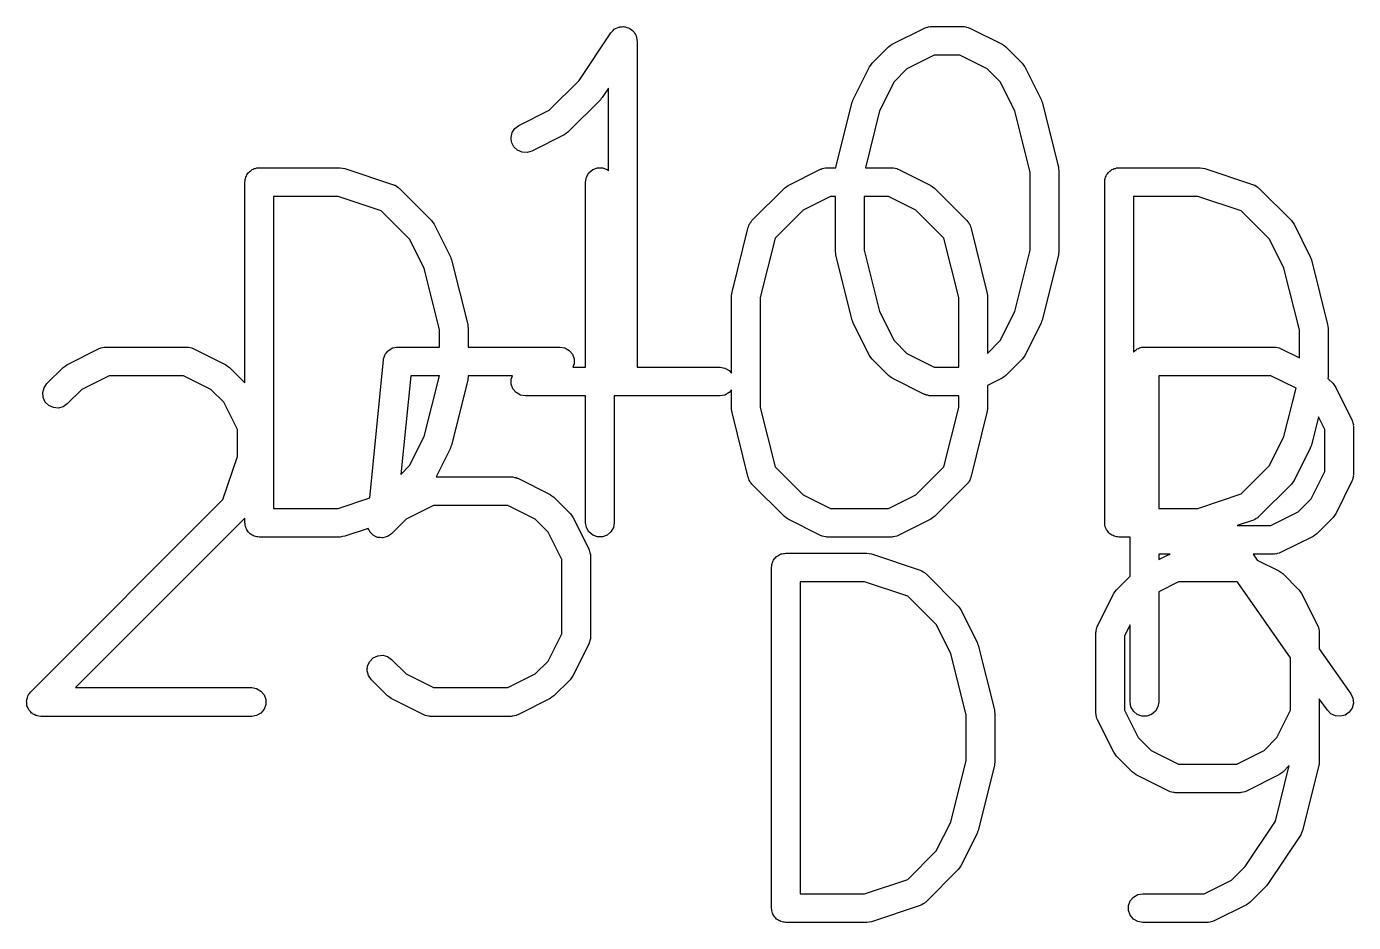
# Model space of a CAD drawing. Extents: x -2.2 to 75.9, y -81.1 to 9.2.
# Drawn here: x 49.963 to 54.663, y -29.858 to -26.685 of the extents above; entities that cross this region are included whole.
import ezdxf

# ---------------------------------------------------------------- set-up
doc = ezdxf.new("R2010")
doc.units = 0
doc.header["$MEASUREMENT"] = 0
doc.layers.add('BLACK', color=7, linetype='CONTINUOUS')

msp = doc.modelspace()

# ---------------------------------------------------------------- linework, layer by layer
at = {"layer": 'Black'}
for p, q in [((52.0491, -26.6921), (52.0548, -26.69)), ((52.0548, -26.69), (52.0603, -26.6873)), ((52.0603, -26.6873), (52.0631, -26.687)), ((52.0631, -26.687), (52.0657, -26.686)), ((52.0657, -26.686), (52.0718, -26.686)), ((52.0718, -26.686), (52.0778, -26.6854)), ((52.0778, -26.6854), (52.0805, -26.686)), ((52.0805, -26.686), (52.0833, -26.686)), ((52.0833, -26.686), (52.089, -26.6881)), ((52.089, -26.6881), (52.0949, -26.6895)), ((52.0949, -26.6895), (52.0973, -26.6911)), ((52.0973, -26.6911), (52.0999, -26.6921)), ((53.0285, -26.7481), (53.1434, -26.6906)), ((53.1434, -26.6906), (53.1462, -26.6898)), ((53.1462, -26.6898), (53.1487, -26.6883)), ((53.1487, -26.6883), (53.1546, -26.6873)), ((53.1546, -26.6873), (53.1603, -26.6856)), ((53.1603, -26.6856), (53.1632, -26.6858)), ((53.1632, -26.6858), (53.1661, -26.6852)), ((53.1661, -26.6852), (53.281, -26.6852)), ((53.281, -26.6852), (53.2839, -26.6858)), ((53.2839, -26.6858), (53.2868, -26.6856)), ((53.2868, -26.6856), (53.2925, -26.6873)), ((53.2925, -26.6873), (53.2984, -26.6883)), ((53.2984, -26.6883), (53.3009, -26.6898)), ((53.3009, -26.6898), (53.3037, -26.6906)), ((53.3037, -26.6906), (53.4186, -26.7481)), ((51.9201, -26.876), (52.0323, -26.7079)), ((52.0323, -26.7079), (52.0342, -26.7058)), ((52.0342, -26.7058), (52.0356, -26.7034)), ((52.0356, -26.7034), (52.0403, -26.6995)), ((52.0403, -26.6995), (52.0444, -26.6951)), ((52.0444, -26.6951), (52.047, -26.6939)), ((52.047, -26.6939), (52.0491, -26.6921)), ((52.0999, -26.6921), (52.1046, -26.696)), ((52.1046, -26.696), (52.1096, -26.6993)), ((52.1096, -26.6993), (52.1113, -26.7016)), ((52.1113, -26.7016), (52.1134, -26.7034)), ((52.1134, -26.7034), (52.1165, -26.7086)), ((52.1165, -26.7086), (52.1201, -26.7135)), ((52.1201, -26.7135), (52.1209, -26.7162)), ((52.1209, -26.7162), (52.1223, -26.7187)), ((52.1223, -26.7187), (52.1233, -26.7246)), ((52.1233, -26.7246), (52.125, -26.7305)), ((52.125, -26.7305), (52.1248, -26.7333)), ((52.1248, -26.7333), (52.1253, -26.736)), ((52.1253, -26.736), (52.1253, -27.8917)), ((52.9578, -26.815), (53.0153, -26.7576)), ((53.0153, -26.7576), (53.022, -26.7529)), ((53.022, -26.7529), (53.0285, -26.7481)), ((53.4186, -26.7481), (53.4252, -26.7529)), ((53.4252, -26.7529), (53.4318, -26.7576)), ((53.4318, -26.7576), (53.4893, -26.815)), ((52.8909, -26.9431), (52.9483, -26.8282)), ((52.9483, -26.8282), (52.9532, -26.8217)), ((52.9532, -26.8217), (52.9578, -26.815)), ((53.1781, -26.7868), (53.0813, -26.8352)), ((53.269, -26.7868), (53.1781, -26.7868)), ((53.3658, -26.8353), (53.269, -26.7868)), ((53.4893, -26.815), (53.494, -26.8217)), ((53.494, -26.8217), (53.4988, -26.8282)), ((53.4988, -26.8282), (53.5563, -26.9431)), ((51.8146, -26.9816), (51.9201, -26.876)), ((53.0813, -26.8352), (53.0355, -26.881)), ((53.4116, -26.881), (53.3658, -26.8353)), ((52.0237, -26.9038), (52.0019, -26.9366)), ((52.0237, -27.1959), (52.0237, -26.9038)), ((53.0355, -26.881), (52.9842, -26.9836)), ((53.4629, -26.9836), (53.4116, -26.881)), ((51.9955, -26.9443), (51.8806, -27.0592)), ((51.9984, -26.9402), (51.9955, -26.9443)), ((52.0019, -26.9366), (51.9984, -26.9402)), ((52.8296, -27.1833), (52.887, -26.9535)), ((52.887, -26.9535), (52.8893, -26.9485)), ((52.8893, -26.9485), (52.8909, -26.9431)), ((53.5563, -26.9431), (53.5579, -26.9485)), ((53.5579, -26.9485), (53.5601, -26.9535)), ((53.5601, -26.9535), (53.6176, -27.1833)), ((51.7071, -27.0353), (51.8146, -26.9816)), ((52.9842, -26.9836), (52.9338, -27.1852)), ((53.5175, -27.2019), (53.4629, -26.9836)), ((51.6791, -27.0777), (51.6832, -27.0606)), ((51.6832, -27.0606), (51.6929, -27.0458)), ((51.6929, -27.0458), (51.7071, -27.0353)), ((51.874, -27.0639), (51.8674, -27.0687)), ((51.8806, -27.0592), (51.874, -27.0639)), ((51.6811, -27.0952), (51.6791, -27.0777)), ((51.689, -27.111), (51.6811, -27.0952)), ((51.7018, -27.1232), (51.689, -27.111)), ((51.8674, -27.0687), (51.7525, -27.1262)), ((51.718, -27.1302), (51.7018, -27.1232)), ((51.7356, -27.1312), (51.718, -27.1302)), ((51.7525, -27.1262), (51.7356, -27.1312)), ((50.7433, -27.2106), (50.7461, -27.2072)), ((50.7461, -27.2072), (50.7483, -27.2034)), ((50.7483, -27.2034), (50.7518, -27.2005)), ((50.7518, -27.2005), (50.7546, -27.1971)), ((50.7546, -27.1971), (50.7585, -27.1949)), ((50.7585, -27.1949), (50.7619, -27.1921)), ((50.7619, -27.1921), (50.766, -27.1905)), ((50.766, -27.1905), (50.7699, -27.1883)), ((50.7699, -27.1883), (50.7743, -27.1875)), ((50.7743, -27.1875), (50.7784, -27.186)), ((50.7784, -27.186), (50.7829, -27.186)), ((50.7829, -27.186), (50.7873, -27.1852)), ((50.7873, -27.1852), (51.0745, -27.1852)), ((51.0745, -27.1852), (51.0825, -27.1867)), ((51.0825, -27.1867), (51.0906, -27.1879)), ((51.0906, -27.1879), (51.2629, -27.2453)), ((51.946, -27.2187), (51.9548, -27.2034)), ((51.9548, -27.2034), (51.9684, -27.1921)), ((51.9684, -27.1921), (51.9849, -27.186)), ((51.9849, -27.186), (52.0026, -27.186)), ((52.0026, -27.186), (52.0192, -27.1921)), ((52.0192, -27.1921), (52.0237, -27.1959)), ((52.6605, -27.2481), (52.7754, -27.1906)), ((52.7754, -27.1906), (52.7782, -27.1898)), ((52.7782, -27.1898), (52.7807, -27.1883)), ((52.7807, -27.1883), (52.7866, -27.1873)), ((52.7866, -27.1873), (52.7923, -27.1856)), ((52.7923, -27.1856), (52.7952, -27.1858)), ((52.7952, -27.1858), (52.7981, -27.1852)), ((52.7981, -27.1852), (52.8294, -27.1852)), ((52.8294, -27.1852), (52.8296, -27.1833)), ((52.9338, -27.1852), (53.0279, -27.1852)), ((53.0279, -27.1852), (53.0308, -27.1858)), ((53.0308, -27.1858), (53.0337, -27.1856)), ((53.0337, -27.1856), (53.0394, -27.1873)), ((53.0394, -27.1873), (53.0453, -27.1883)), ((53.0453, -27.1883), (53.0478, -27.1898)), ((53.0478, -27.1898), (53.0506, -27.1906)), ((53.0506, -27.1906), (53.1655, -27.2481)), ((53.5175, -27.4767), (53.5175, -27.2019)), ((53.6176, -27.1833), (53.618, -27.1895)), ((53.618, -27.1895), (53.6191, -27.1957)), ((53.6191, -27.1957), (53.6191, -27.4829)), ((53.7882, -27.2106), (53.7911, -27.2072)), ((53.7911, -27.2072), (53.7933, -27.2034)), ((53.7933, -27.2034), (53.7967, -27.2005)), ((53.7967, -27.2005), (53.7996, -27.1971)), ((53.7996, -27.1971), (53.8034, -27.1949)), ((53.8034, -27.1949), (53.8068, -27.1921)), ((53.8068, -27.1921), (53.811, -27.1905)), ((53.811, -27.1905), (53.8149, -27.1883)), ((53.8149, -27.1883), (53.8192, -27.1875)), ((53.8192, -27.1875), (53.8234, -27.186)), ((53.8234, -27.186), (53.8279, -27.186)), ((53.8279, -27.186), (53.8322, -27.1852)), ((53.8322, -27.1852), (54.1195, -27.1852)), ((54.1195, -27.1852), (54.1275, -27.1867)), ((54.1275, -27.1867), (54.1356, -27.1879)), ((54.1356, -27.1879), (54.3079, -27.2453)), ((50.7365, -27.236), (50.7372, -27.2317)), ((50.7365, -27.9473), (50.7365, -27.236)), ((50.7372, -27.2272), (50.7388, -27.2231)), ((50.7372, -27.2317), (50.7372, -27.2272)), ((50.7388, -27.2231), (50.7395, -27.2187)), ((50.7395, -27.2187), (50.7417, -27.2148)), ((50.7417, -27.2148), (50.7433, -27.2106)), ((51.2629, -27.2453), (51.2655, -27.2467)), ((51.2655, -27.2467), (51.2683, -27.2475)), ((51.2683, -27.2475), (51.2732, -27.2509)), ((51.2732, -27.2509), (51.2785, -27.2537)), ((51.2785, -27.2537), (51.2804, -27.2559)), ((51.2804, -27.2559), (51.2828, -27.2576)), ((51.943, -27.236), (51.946, -27.2187)), ((51.943, -27.8917), (51.943, -27.236)), ((52.6473, -27.2576), (52.6539, -27.2529)), ((52.6539, -27.2529), (52.6605, -27.2481)), ((53.1655, -27.2481), (53.1721, -27.2529)), ((53.1721, -27.2529), (53.1787, -27.2576)), ((53.7814, -27.236), (53.7822, -27.2317)), ((53.7814, -28.4425), (53.7814, -27.236)), ((53.7822, -27.2272), (53.7837, -27.2231)), ((53.7822, -27.2317), (53.7822, -27.2272)), ((53.7837, -27.2231), (53.7845, -27.2187)), ((53.7845, -27.2187), (53.7867, -27.2148)), ((53.7867, -27.2148), (53.7882, -27.2106)), ((54.3079, -27.2453), (54.3105, -27.2467)), ((54.3105, -27.2467), (54.3133, -27.2475)), ((54.3133, -27.2475), (54.3182, -27.2509)), ((54.3182, -27.2509), (54.3234, -27.2537)), ((54.3234, -27.2537), (54.3254, -27.2559)), ((54.3254, -27.2559), (54.3278, -27.2576)), ((50.8381, -27.2868), (50.8381, -28.3917)), ((51.0663, -27.2868), (50.8381, -27.2868)), ((51.2194, -27.3379), (51.0663, -27.2868)), ((51.2828, -27.2576), (51.3977, -27.3725)), ((52.5324, -27.3725), (52.6473, -27.2576)), ((52.8101, -27.2868), (52.7133, -27.3352)), ((52.8281, -27.2868), (52.8101, -27.2868)), ((52.8281, -27.4829), (52.8281, -27.2868)), ((52.9297, -27.2868), (52.9297, -27.4767)), ((53.0159, -27.2868), (52.9297, -27.2868)), ((53.1127, -27.3353), (53.0159, -27.2868)), ((53.1787, -27.2576), (53.2936, -27.3725)), ((53.883, -27.2868), (53.883, -27.8389)), ((54.1113, -27.2868), (53.883, -27.2868)), ((54.2644, -27.3379), (54.1113, -27.2868)), ((54.3278, -27.2576), (54.4427, -27.3725)), ((51.32, -27.4385), (51.2194, -27.3379)), ((52.7133, -27.3352), (52.6142, -27.4344)), ((53.2118, -27.4344), (53.1127, -27.3353)), ((54.365, -27.4385), (54.2644, -27.3379)), ((51.3977, -27.3725), (51.4024, -27.3792)), ((51.4024, -27.3792), (51.4072, -27.3857)), ((51.4072, -27.3857), (51.4647, -27.5006)), ((52.4616, -27.6259), (52.519, -27.3961)), ((52.519, -27.3961), (52.521, -27.3916)), ((52.521, -27.3916), (52.5222, -27.3869)), ((52.5222, -27.3869), (52.5245, -27.3836)), ((52.5245, -27.3836), (52.5262, -27.38)), ((52.5262, -27.38), (52.5296, -27.3765)), ((52.5296, -27.3765), (52.5324, -27.3725)), ((53.2936, -27.3725), (53.2964, -27.3765)), ((53.2964, -27.3765), (53.2998, -27.38)), ((53.2998, -27.38), (53.3014, -27.3836)), ((53.3014, -27.3836), (53.3038, -27.3869)), ((53.3038, -27.3869), (53.305, -27.3916)), ((53.305, -27.3916), (53.307, -27.3961)), ((53.307, -27.3961), (53.3644, -27.6259)), ((54.4427, -27.3725), (54.4474, -27.3792)), ((54.4474, -27.3792), (54.4522, -27.3857)), ((54.4522, -27.3857), (54.5097, -27.5006)), ((51.3713, -27.541), (51.32, -27.4385)), ((52.6142, -27.4344), (52.5616, -27.6445)), ((53.2644, -27.6445), (53.2118, -27.4344)), ((54.4163, -27.541), (54.365, -27.4385)), ((52.8291, -27.4891), (52.8281, -27.4829)), ((52.8296, -27.4952), (52.8291, -27.4891)), ((52.9297, -27.4767), (52.9842, -27.695)), ((53.4629, -27.695), (53.5175, -27.4767)), ((53.618, -27.4891), (53.6176, -27.4952)), ((53.6191, -27.4829), (53.618, -27.4891)), ((51.4647, -27.5006), (51.4663, -27.5059)), ((51.4663, -27.5059), (51.4685, -27.511)), ((51.4685, -27.511), (51.526, -27.7408)), ((52.887, -27.7251), (52.8296, -27.4952)), ((53.6176, -27.4952), (53.5601, -27.7251)), ((54.5097, -27.5006), (54.5112, -27.5059)), ((54.5112, -27.5059), (54.5135, -27.511)), ((54.5135, -27.511), (54.5709, -27.7408)), ((51.4259, -27.7594), (51.3713, -27.541)), ((54.4709, -27.7594), (54.4163, -27.541)), ((52.4611, -27.6321), (52.4616, -27.6259)), ((53.3644, -27.6259), (53.3649, -27.6321)), ((52.46, -27.6382), (52.4611, -27.6321)), ((52.46, -27.9133), (52.46, -27.6382)), ((52.5616, -27.6445), (52.5616, -28.0341)), ((53.2644, -27.8917), (53.2644, -27.6445)), ((53.3649, -27.6321), (53.366, -27.6382)), ((53.366, -27.6382), (53.366, -27.8432)), ((52.8893, -27.7301), (52.887, -27.7251)), ((52.9842, -27.695), (53.0355, -27.7976)), ((53.4116, -27.7976), (53.4629, -27.695)), ((53.5601, -27.7251), (53.5579, -27.7301)), ((51.4259, -27.8202), (51.4259, -27.7594)), ((51.526, -27.7408), (51.5264, -27.747)), ((51.5264, -27.747), (51.5275, -27.7531)), ((51.5275, -27.7531), (51.5275, -27.8202)), ((52.8909, -27.7355), (52.8893, -27.7301)), ((52.9483, -27.8504), (52.8909, -27.7355)), ((53.5563, -27.7355), (53.4988, -27.8504)), ((53.5579, -27.7301), (53.5563, -27.7355)), ((54.4709, -27.8587), (54.4709, -27.7594)), ((54.5709, -27.7408), (54.5714, -27.747)), ((54.5714, -27.747), (54.5725, -27.7531)), ((54.5725, -27.7531), (54.5725, -27.9255)), ((53.0355, -27.7976), (53.0813, -27.8433)), ((53.366, -27.8432), (53.4116, -27.7976)), ((50.106, -27.8831), (50.2209, -27.8256)), ((50.2209, -27.8256), (50.2238, -27.8248)), ((50.2238, -27.8248), (50.2263, -27.8233)), ((50.2263, -27.8233), (50.2322, -27.8223)), ((50.2322, -27.8223), (50.2379, -27.8206)), ((50.2379, -27.8206), (50.2408, -27.8208)), ((50.2408, -27.8208), (50.2437, -27.8202)), ((50.2437, -27.8202), (50.5309, -27.8202)), ((50.5309, -27.8202), (50.5338, -27.8208)), ((50.5338, -27.8208), (50.5367, -27.8206)), ((50.5367, -27.8206), (50.5424, -27.8223)), ((50.5424, -27.8223), (50.5483, -27.8233)), ((50.5483, -27.8233), (50.5508, -27.8248)), ((50.5508, -27.8248), (50.5536, -27.8256)), ((50.5536, -27.8256), (50.6686, -27.8831)), ((51.1784, -28.3544), (51.2273, -27.866)), ((51.2273, -27.866), (51.2278, -27.8641)), ((51.2278, -27.8622), (51.2302, -27.8557)), ((51.2278, -27.8641), (51.2278, -27.8622)), ((51.2302, -27.8557), (51.232, -27.849)), ((51.232, -27.849), (51.2332, -27.8475)), ((51.2332, -27.8475), (51.2338, -27.8456)), ((51.2338, -27.8456), (51.2383, -27.8403)), ((51.2383, -27.8403), (51.2423, -27.8347)), ((51.2423, -27.8347), (51.2439, -27.8336)), ((51.2439, -27.8336), (51.2452, -27.8321)), ((51.2452, -27.8321), (51.2512, -27.8287)), ((51.2512, -27.8287), (51.2569, -27.8247)), ((51.2569, -27.8247), (51.2588, -27.8243)), ((51.2588, -27.8243), (51.2604, -27.8233)), ((51.2604, -27.8233), (51.2673, -27.8221)), ((51.2673, -27.8221), (51.274, -27.8204)), ((51.274, -27.8204), (51.2759, -27.8206)), ((51.2759, -27.8206), (51.2778, -27.8202)), ((51.2778, -27.8202), (51.4259, -27.8202)), ((51.5275, -27.8202), (51.8523, -27.8202)), ((51.8523, -27.8202), (51.8697, -27.8233)), ((51.8697, -27.8233), (51.885, -27.8321)), ((51.885, -27.8321), (51.8963, -27.8456)), ((51.8963, -27.8456), (51.9024, -27.8622)), ((51.9024, -27.8622), (51.9024, -27.8799)), ((52.9532, -27.8569), (52.9483, -27.8504)), ((52.9578, -27.8636), (52.9532, -27.8569)), ((53.0153, -27.921), (52.9578, -27.8636)), ((53.0813, -27.8433), (53.1781, -27.8917)), ((53.4893, -27.8636), (53.4318, -27.921)), ((53.494, -27.8569), (53.4893, -27.8636)), ((53.4988, -27.8504), (53.494, -27.8569)), ((53.883, -27.8389), (53.8833, -27.8384)), ((53.8833, -27.8384), (53.8868, -27.8355)), ((53.8868, -27.8355), (53.8896, -27.8321)), ((53.8896, -27.8321), (53.8935, -27.8299)), ((53.8935, -27.8299), (53.8969, -27.8271)), ((53.8969, -27.8271), (53.901, -27.8255)), ((53.901, -27.8255), (53.9049, -27.8233)), ((53.9049, -27.8233), (53.9093, -27.8225)), ((53.9093, -27.8225), (53.9134, -27.821)), ((53.9134, -27.821), (53.9179, -27.821)), ((53.9179, -27.821), (53.9223, -27.8202)), ((53.9223, -27.8202), (54.3819, -27.8202)), ((54.3819, -27.8202), (54.3848, -27.8208)), ((54.3848, -27.8208), (54.3877, -27.8206)), ((54.3877, -27.8206), (54.3934, -27.8223)), ((54.3934, -27.8223), (54.3993, -27.8233)), ((54.3993, -27.8233), (54.4018, -27.8248)), ((54.4018, -27.8248), (54.4046, -27.8256)), ((54.4046, -27.8256), (54.4709, -27.8587)), ((50.0354, -27.95), (50.0928, -27.8926)), ((50.0928, -27.8926), (50.0995, -27.8879)), ((50.0995, -27.8879), (50.106, -27.8831)), ((50.6686, -27.8831), (50.6751, -27.8879)), ((50.6751, -27.8879), (50.6818, -27.8926)), ((50.6818, -27.8926), (50.7365, -27.9473)), ((51.9024, -27.8799), (51.898, -27.8917)), ((51.898, -27.8917), (51.943, -27.8917)), ((52.1253, -27.8917), (52.4192, -27.8917)), ((52.4192, -27.8917), (52.4366, -27.8948)), ((52.4366, -27.8948), (52.4519, -27.9036)), ((52.4519, -27.9036), (52.46, -27.9133)), ((53.1781, -27.8917), (53.2644, -27.8917)), ((50.0253, -27.9645), (50.0354, -27.95)), ((50.2557, -27.9218), (50.1589, -27.9703)), ((50.5189, -27.9218), (50.2557, -27.9218)), ((50.6157, -27.9703), (50.5189, -27.9218)), ((51.3238, -27.9218), (51.2888, -28.2713)), ((51.4252, -27.9218), (51.3238, -27.9218)), ((51.3713, -28.1376), (51.4252, -27.9218)), ((51.526, -27.9378), (51.4685, -28.1676)), ((51.5264, -27.9316), (51.526, -27.9378)), ((51.5275, -27.9255), (51.5264, -27.9316)), ((51.6841, -27.9218), (51.5275, -27.9218)), ((51.5275, -27.9218), (51.5275, -27.9255)), ((51.6798, -27.9337), (51.6841, -27.9218)), ((51.6798, -27.9514), (51.6798, -27.9337)), ((51.6858, -27.9679), (51.6798, -27.9514)), ((53.022, -27.9257), (53.0153, -27.921)), ((53.0285, -27.9305), (53.022, -27.9257)), ((53.1434, -27.988), (53.0285, -27.9305)), ((53.4186, -27.9305), (53.366, -27.9569)), ((53.366, -27.9569), (53.366, -28.0404)), ((53.4252, -27.9257), (53.4186, -27.9305)), ((53.4318, -27.921), (53.4252, -27.9257)), ((53.9731, -27.9218), (53.9731, -28.3917)), ((54.3699, -27.9218), (53.9731, -27.9218)), ((54.4591, -27.9664), (54.3699, -27.9218)), ((54.5725, -27.9255), (54.5714, -27.9313)), ((54.5714, -27.9313), (54.5902, -27.95)), ((54.5902, -27.95), (54.5948, -27.9567)), ((54.5948, -27.9567), (54.5997, -27.9632)), ((50.0207, -27.9815), (50.0253, -27.9645)), ((50.0222, -27.9991), (50.0207, -27.9815)), ((50.0297, -28.0151), (50.0222, -27.9991)), ((50.1589, -27.9703), (50.1072, -28.0219)), ((50.6615, -28.016), (50.6157, -27.9703)), ((51.6972, -27.9815), (51.6858, -27.9679)), ((51.7124, -27.9903), (51.6972, -27.9815)), ((51.7298, -27.9933), (51.7124, -27.9903)), ((51.943, -27.9933), (51.7298, -27.9933)), ((51.943, -28.4425), (51.943, -27.9933)), ((52.4192, -27.9933), (52.0446, -27.9933)), ((52.0446, -27.9933), (52.0446, -28.4425)), ((52.4366, -27.9903), (52.4192, -27.9933)), ((52.4519, -27.9815), (52.4366, -27.9903)), ((52.46, -27.9718), (52.4519, -27.9815)), ((52.46, -28.0404), (52.46, -27.9718)), ((53.1462, -27.9888), (53.1434, -27.988)), ((53.1487, -27.9903), (53.1462, -27.9888)), ((53.1546, -27.9913), (53.1487, -27.9903)), ((53.1603, -27.993), (53.1546, -27.9913)), ((53.1632, -27.9928), (53.1603, -27.993)), ((53.1661, -27.9933), (53.1632, -27.9928)), ((53.2644, -27.9933), (53.1661, -27.9933)), ((53.2644, -28.0341), (53.2644, -27.9933)), ((54.4163, -28.1376), (54.4591, -27.9664)), ((54.5997, -27.9632), (54.6571, -28.0781)), ((50.0422, -28.0276), (50.0297, -28.0151)), ((50.0582, -28.035), (50.0422, -28.0276)), ((50.0757, -28.0366), (50.0582, -28.035)), ((50.0928, -28.032), (50.0757, -28.0366)), ((50.1072, -28.0219), (50.0928, -28.032)), ((50.7099, -28.1128), (50.6615, -28.016)), ((52.4611, -28.0465), (52.46, -28.0404)), ((52.4616, -28.0527), (52.4611, -28.0465)), ((52.519, -28.2825), (52.4616, -28.0527)), ((52.5616, -28.0341), (52.6142, -28.2442)), ((53.2118, -28.2442), (53.2644, -28.0341)), ((53.3644, -28.0527), (53.307, -28.2825)), ((53.3649, -28.0465), (53.3644, -28.0527)), ((53.366, -28.0404), (53.3649, -28.0465)), ((54.5384, -28.0679), (54.5135, -28.1676)), ((54.5609, -28.1128), (54.5384, -28.0679)), ((54.6571, -28.0781), (54.658, -28.0809)), ((54.658, -28.0809), (54.6594, -28.0835)), ((54.6594, -28.0835), (54.6605, -28.0893)), ((54.6605, -28.0893), (54.6622, -28.095)), ((54.6622, -28.095), (54.662, -28.098)), ((54.662, -28.098), (54.6625, -28.1009)), ((54.6625, -28.1009), (54.6625, -28.2732)), ((50.7099, -28.2075), (50.7099, -28.1128)), ((51.32, -28.2401), (51.3713, -28.1376)), ((54.365, -28.2401), (54.4163, -28.1376)), ((54.5609, -28.2612), (54.5609, -28.1128)), ((51.4647, -28.178), (51.4137, -28.2799)), ((51.4663, -28.1727), (51.4647, -28.178)), ((51.4685, -28.1676), (51.4663, -28.1727)), ((54.5097, -28.178), (54.4522, -28.2929)), ((54.5112, -28.1727), (54.5097, -28.178)), ((54.5135, -28.1676), (54.5112, -28.1727)), ((50.6589, -28.3607), (50.7099, -28.2075)), ((51.2888, -28.2713), (51.32, -28.2401)), ((54.2644, -28.3407), (54.365, -28.2401)), ((51.4137, -28.2799), (51.68, -28.2799)), ((51.68, -28.2799), (51.6829, -28.2804)), ((51.6829, -28.2804), (51.6858, -28.2802)), ((51.6858, -28.2802), (51.6915, -28.2819)), ((51.6915, -28.2819), (51.6974, -28.2829)), ((51.6974, -28.2829), (51.6999, -28.2844)), ((51.6999, -28.2844), (51.7027, -28.2852)), ((51.7027, -28.2852), (51.8176, -28.3427)), ((52.521, -28.287), (52.519, -28.2825)), ((52.5222, -28.2917), (52.521, -28.287)), ((52.6142, -28.2442), (52.7133, -28.3433)), ((53.1127, -28.3433), (53.2118, -28.2442)), ((53.305, -28.287), (53.3038, -28.2917)), ((53.307, -28.2825), (53.305, -28.287)), ((54.5125, -28.358), (54.5609, -28.2612)), ((54.6605, -28.2847), (54.6594, -28.2906)), ((54.6622, -28.279), (54.6605, -28.2847)), ((54.6625, -28.2732), (54.662, -28.2761)), ((54.662, -28.2761), (54.6622, -28.279)), ((52.5245, -28.2949), (52.5222, -28.2917)), ((52.5262, -28.2986), (52.5245, -28.2949)), ((52.5296, -28.3021), (52.5262, -28.2986)), ((52.5324, -28.3061), (52.5296, -28.3021)), ((52.6473, -28.421), (52.5324, -28.3061)), ((53.2936, -28.3061), (53.1787, -28.421)), ((53.2964, -28.3021), (53.2936, -28.3061)), ((53.2998, -28.2986), (53.2964, -28.3021)), ((53.3014, -28.295), (53.2998, -28.2986)), ((53.3038, -28.2917), (53.3014, -28.295)), ((54.4427, -28.3061), (54.3278, -28.421)), ((54.4474, -28.2994), (54.4427, -28.3061)), ((54.4522, -28.2929), (54.4474, -28.2994)), ((54.6571, -28.2959), (54.5997, -28.4108)), ((54.658, -28.2931), (54.6571, -28.2959)), ((54.6594, -28.2906), (54.658, -28.2931)), ((49.9779, -29.0416), (50.6589, -28.3607)), ((51.0663, -28.3917), (51.1784, -28.3544)), ((51.4047, -28.3815), (51.3079, -28.4299)), ((51.668, -28.3815), (51.4047, -28.3815)), ((51.7648, -28.4299), (51.668, -28.3815)), ((51.8176, -28.3427), (51.8241, -28.3475)), ((51.8241, -28.3475), (51.8308, -28.3522)), ((51.8308, -28.3522), (51.8883, -28.4096)), ((52.7133, -28.3433), (52.8101, -28.3917)), ((53.0159, -28.3917), (53.1127, -28.3433)), ((54.1113, -28.3917), (54.2644, -28.3407)), ((54.4667, -28.4038), (54.5125, -28.358)), ((50.7365, -28.4268), (50.1365, -29.0267)), ((50.7365, -28.4425), (50.7365, -28.4268)), ((50.8381, -28.3917), (51.0663, -28.3917)), ((51.3079, -28.4299), (51.2563, -28.4815)), ((51.8106, -28.4757), (51.7648, -28.4299)), ((51.8883, -28.4096), (51.8929, -28.4163)), ((51.8929, -28.4163), (51.8978, -28.4229)), ((51.8978, -28.4229), (51.9552, -28.5378)), ((52.6539, -28.4257), (52.6473, -28.421)), ((52.6605, -28.4305), (52.6539, -28.4257)), ((52.7754, -28.488), (52.6605, -28.4305)), ((52.8101, -28.3917), (53.0159, -28.3917)), ((53.1655, -28.4305), (53.0506, -28.488)), ((53.1721, -28.4257), (53.1655, -28.4305)), ((53.1787, -28.421), (53.1721, -28.4257)), ((53.9731, -28.3917), (54.1113, -28.3917)), ((54.3182, -28.4277), (54.3133, -28.4311)), ((54.3234, -28.4249), (54.3182, -28.4277)), ((54.3254, -28.4227), (54.3234, -28.4249)), ((54.3278, -28.421), (54.3254, -28.4227)), ((54.3699, -28.4522), (54.4667, -28.4038)), ((54.5902, -28.424), (54.5327, -28.4815)), ((54.5948, -28.4174), (54.5902, -28.424)), ((54.5997, -28.4108), (54.5948, -28.4174)), ((50.7372, -28.4469), (50.7365, -28.4425)), ((50.7372, -28.4514), (50.7372, -28.4469)), ((50.7388, -28.4555), (50.7372, -28.4514)), ((50.7395, -28.4599), (50.7388, -28.4555)), ((50.7417, -28.4638), (50.7395, -28.4599)), ((50.7433, -28.4679), (50.7417, -28.4638)), ((50.7461, -28.4714), (50.7433, -28.4679)), ((50.7483, -28.4752), (50.7461, -28.4714)), ((50.7518, -28.4781), (50.7483, -28.4752)), ((51.1734, -28.4632), (51.0906, -28.4907)), ((51.1749, -28.4664), (51.1734, -28.4632)), ((51.1784, -28.4742), (51.1749, -28.4664)), ((51.1786, -28.4744), (51.1784, -28.4742)), ((51.1787, -28.4747), (51.1786, -28.4744)), ((51.1848, -28.4808), (51.1787, -28.4747)), ((51.859, -28.5725), (51.8106, -28.4757)), ((51.946, -28.4599), (51.943, -28.4425)), ((51.9548, -28.4752), (51.946, -28.4599)), ((51.9684, -28.4865), (51.9548, -28.4752)), ((52.0327, -28.4752), (52.0192, -28.4865)), ((52.0415, -28.4599), (52.0327, -28.4752)), ((52.0446, -28.4425), (52.0415, -28.4599)), ((53.7822, -28.4469), (53.7814, -28.4425)), ((53.7822, -28.4514), (53.7822, -28.4469)), ((53.7837, -28.4555), (53.7822, -28.4514)), ((53.7845, -28.4599), (53.7837, -28.4555)), ((53.7867, -28.4638), (53.7845, -28.4599)), ((53.7882, -28.4679), (53.7867, -28.4638)), ((53.7911, -28.4714), (53.7882, -28.4679)), ((53.7933, -28.4752), (53.7911, -28.4714)), ((53.7967, -28.4781), (53.7933, -28.4752)), ((54.3079, -28.4333), (54.2511, -28.4522)), ((54.2511, -28.4522), (54.3699, -28.4522)), ((54.3105, -28.4319), (54.3079, -28.4333)), ((54.3133, -28.4311), (54.3105, -28.4319)), ((50.7546, -28.4815), (50.7518, -28.4781)), ((50.7585, -28.4837), (50.7546, -28.4815)), ((50.7619, -28.4865), (50.7585, -28.4837)), ((50.766, -28.4881), (50.7619, -28.4865)), ((50.7699, -28.4903), (50.766, -28.4881)), ((50.7743, -28.4911), (50.7699, -28.4903)), ((50.7784, -28.4926), (50.7743, -28.4911)), ((50.7829, -28.4926), (50.7784, -28.4926)), ((50.7873, -28.4933), (50.7829, -28.4926)), ((51.0745, -28.4933), (50.7873, -28.4933)), ((51.0825, -28.4919), (51.0745, -28.4933)), ((51.0906, -28.4907), (51.0825, -28.4919)), ((51.1907, -28.4868), (51.1848, -28.4808)), ((51.191, -28.487), (51.1907, -28.4868)), ((51.1912, -28.4872), (51.191, -28.487)), ((51.199, -28.4908), (51.1912, -28.4872)), ((51.2066, -28.4945), (51.199, -28.4908)), ((51.2069, -28.4945), (51.2066, -28.4945)), ((51.2072, -28.4946), (51.2069, -28.4945)), ((51.2157, -28.4954), (51.2072, -28.4946)), ((51.2242, -28.4962), (51.2157, -28.4954)), ((51.2245, -28.4962), (51.2242, -28.4962)), ((51.2248, -28.4962), (51.2245, -28.4962)), ((51.233, -28.494), (51.2248, -28.4962)), ((51.2413, -28.4919), (51.233, -28.494)), ((51.2415, -28.4917), (51.2413, -28.4919)), ((51.2418, -28.4916), (51.2415, -28.4917)), ((51.2488, -28.4868), (51.2418, -28.4916)), ((51.2558, -28.4819), (51.2488, -28.4868)), ((51.256, -28.4817), (51.2558, -28.4819)), ((51.2563, -28.4815), (51.256, -28.4817)), ((51.9849, -28.4926), (51.9684, -28.4865)), ((52.0026, -28.4926), (51.9849, -28.4926)), ((52.0192, -28.4865), (52.0026, -28.4926)), ((52.7782, -28.4888), (52.7754, -28.488)), ((52.7807, -28.4903), (52.7782, -28.4888)), ((52.7866, -28.4913), (52.7807, -28.4903)), ((52.7923, -28.493), (52.7866, -28.4913)), ((52.7952, -28.4928), (52.7923, -28.493)), ((52.7981, -28.4933), (52.7952, -28.4928)), ((53.0279, -28.4933), (52.7981, -28.4933)), ((53.0308, -28.4928), (53.0279, -28.4933)), ((53.0337, -28.493), (53.0308, -28.4928)), ((53.0394, -28.4913), (53.0337, -28.493)), ((53.0453, -28.4903), (53.0394, -28.4913)), ((53.0478, -28.4888), (53.0453, -28.4903)), ((53.0506, -28.488), (53.0478, -28.4888)), ((53.7996, -28.4815), (53.7967, -28.4781)), ((53.8034, -28.4837), (53.7996, -28.4815)), ((53.8068, -28.4865), (53.8034, -28.4837)), ((53.811, -28.4881), (53.8068, -28.4865)), ((53.8149, -28.4903), (53.811, -28.4881)), ((53.8192, -28.4911), (53.8149, -28.4903)), ((53.8234, -28.4926), (53.8192, -28.4911)), ((53.8279, -28.4926), (53.8234, -28.4926)), ((53.8322, -28.4933), (53.8279, -28.4926)), ((53.8715, -28.4933), (53.8322, -28.4933)), ((53.8715, -28.6314), (53.8715, -28.4933)), ((54.5195, -28.491), (54.4046, -28.5485)), ((54.5261, -28.4861), (54.5195, -28.491)), ((54.5327, -28.4815), (54.5261, -28.4861)), ((51.9552, -28.5378), (51.9561, -28.5406)), ((51.9561, -28.5406), (51.9575, -28.5431)), ((51.9575, -28.5431), (51.9586, -28.549)), ((51.9586, -28.549), (51.9603, -28.5547)), ((51.9603, -28.5547), (51.9601, -28.5576)), ((51.9601, -28.5576), (51.9606, -28.5605)), ((51.9606, -28.5605), (51.9606, -28.8477)), ((52.6111, -28.5722), (52.6133, -28.5684)), ((52.6133, -28.5684), (52.6168, -28.5655)), ((52.6168, -28.5655), (52.6196, -28.5621)), ((52.6196, -28.5621), (52.6235, -28.5599)), ((52.6235, -28.5599), (52.6269, -28.5571)), ((52.6269, -28.5571), (52.631, -28.5555)), ((52.631, -28.5555), (52.6349, -28.5533)), ((52.6349, -28.5533), (52.6393, -28.5525)), ((52.6393, -28.5525), (52.6434, -28.551)), ((52.6434, -28.551), (52.6479, -28.551)), ((52.6479, -28.551), (52.6523, -28.5502)), ((52.6523, -28.5502), (52.9395, -28.5502)), ((52.9395, -28.5502), (52.9475, -28.5517)), ((52.9475, -28.5517), (52.9556, -28.5529)), ((52.9556, -28.5529), (53.1279, -28.6103)), ((53.9731, -28.5538), (53.9731, -28.5733)), ((54.0129, -28.5538), (53.9731, -28.5538)), ((53.9731, -28.5733), (54.0084, -28.5556)), ((54.0084, -28.5556), (54.0112, -28.5548)), ((54.0112, -28.5548), (54.0129, -28.5538)), ((54.3819, -28.5538), (54.3071, -28.5538)), ((54.3071, -28.5538), (54.3216, -28.5746)), ((54.3848, -28.5533), (54.3819, -28.5538)), ((54.3877, -28.5535), (54.3848, -28.5533)), ((54.3934, -28.5518), (54.3877, -28.5535)), ((54.3993, -28.5508), (54.3934, -28.5518)), ((54.4018, -28.5493), (54.3993, -28.5508)), ((54.4046, -28.5485), (54.4018, -28.5493)), ((51.859, -28.8357), (51.859, -28.5725)), ((52.6015, -28.601), (52.6022, -28.5967)), ((52.6015, -29.8075), (52.6015, -28.601)), ((52.6022, -28.5922), (52.6038, -28.5881)), ((52.6022, -28.5967), (52.6022, -28.5922)), ((52.6038, -28.5881), (52.6045, -28.5837)), ((52.6045, -28.5837), (52.6067, -28.5798)), ((52.6067, -28.5798), (52.6083, -28.5756)), ((52.6083, -28.5756), (52.6111, -28.5722)), ((53.1279, -28.6103), (53.1305, -28.6117)), ((53.1305, -28.6117), (53.1333, -28.6125)), ((53.1333, -28.6125), (53.1382, -28.6159)), ((53.1382, -28.6159), (53.1435, -28.6187)), ((53.1435, -28.6187), (53.1454, -28.6209)), ((54.3216, -28.5746), (54.3986, -28.6131)), ((54.3986, -28.6131), (54.4051, -28.6179)), ((54.4051, -28.6179), (54.4118, -28.6226)), ((52.7031, -28.6518), (52.7031, -29.7567)), ((52.9313, -28.6518), (52.7031, -28.6518)), ((53.0844, -28.7029), (52.9313, -28.6518)), ((53.1454, -28.6209), (53.1478, -28.6226)), ((53.1478, -28.6226), (53.2627, -28.7375)), ((53.8228, -28.68), (53.8715, -28.6314)), ((54.0431, -28.6518), (53.9731, -28.6869)), ((54.2489, -28.6518), (54.0431, -28.6518)), ((54.2532, -28.654), (54.2489, -28.6518)), ((54.4399, -28.9208), (54.2532, -28.654)), ((54.4118, -28.6226), (54.4692, -28.68)), ((53.185, -28.8035), (53.0844, -28.7029)), ((53.7559, -28.8081), (53.8133, -28.6932)), ((53.8133, -28.6932), (53.8182, -28.6867)), ((53.8182, -28.6867), (53.8228, -28.68)), ((53.9731, -28.6869), (53.9731, -29.0775)), ((54.4692, -28.68), (54.4739, -28.6867)), ((54.4739, -28.6867), (54.4787, -28.6932)), ((54.4787, -28.6932), (54.5362, -28.8081)), ((53.2627, -28.7375), (53.2674, -28.7442)), ((53.2674, -28.7442), (53.2722, -28.7507)), ((53.2722, -28.7507), (53.3297, -28.8656)), ((53.2363, -28.906), (53.185, -28.8035)), ((53.8715, -28.8041), (53.8521, -28.8428)), ((53.8715, -29.0775), (53.8715, -28.8041)), ((51.8106, -28.9326), (51.859, -28.8357)), ((51.9603, -28.8535), (51.9586, -28.8593)), ((51.9606, -28.8477), (51.9601, -28.8506)), ((51.9601, -28.8506), (51.9603, -28.8535)), ((53.7505, -28.8309), (53.751, -28.828)), ((53.7505, -29.1181), (53.7505, -28.8309)), ((53.7508, -28.825), (53.7525, -28.8193)), ((53.751, -28.828), (53.7508, -28.825)), ((53.7525, -28.8193), (53.7536, -28.8135)), ((53.7536, -28.8135), (53.755, -28.8109)), ((53.755, -28.8109), (53.7559, -28.8081)), ((53.8521, -28.8428), (53.8521, -29.1061)), ((54.5362, -28.8081), (54.537, -28.8109)), ((54.537, -28.8109), (54.5385, -28.8135)), ((54.5385, -28.8135), (54.5395, -28.8193)), ((54.5395, -28.8193), (54.5412, -28.825)), ((54.5412, -28.825), (54.541, -28.828)), ((54.541, -28.828), (54.5415, -28.8309)), ((54.5415, -28.8309), (54.5415, -28.8887)), ((51.9552, -28.8705), (51.8978, -28.9854)), ((51.9561, -28.8676), (51.9552, -28.8705)), ((51.9575, -28.8651), (51.9561, -28.8676)), ((51.9586, -28.8593), (51.9575, -28.8651)), ((53.3297, -28.8656), (53.3313, -28.8709)), ((53.3313, -28.8709), (53.3335, -28.876)), ((53.3335, -28.876), (53.391, -29.1058)), ((54.5415, -28.8887), (54.6533, -29.0484)), ((51.1713, -28.9495), (51.1787, -28.9335)), ((51.1787, -28.9335), (51.1912, -28.921)), ((51.1912, -28.921), (51.2072, -28.9136)), ((51.2072, -28.9136), (51.2248, -28.912)), ((51.2248, -28.912), (51.2418, -28.9166)), ((51.2418, -28.9166), (51.2563, -28.9267)), ((51.2563, -28.9267), (51.3079, -28.9783)), ((51.7648, -28.9783), (51.8106, -28.9326)), ((53.2909, -29.1244), (53.2363, -28.906)), ((54.4399, -29.1061), (54.4399, -28.9208)), ((51.1698, -28.9671), (51.1713, -28.9495)), ((51.1743, -28.9841), (51.1698, -28.9671)), ((51.1844, -28.9986), (51.1743, -28.9841)), ((51.3079, -28.9783), (51.4047, -29.0267)), ((51.668, -29.0267), (51.7648, -28.9783)), ((51.8929, -28.9919), (51.8883, -28.9986)), ((51.8978, -28.9854), (51.8929, -28.9919)), ((49.9741, -29.0471), (49.9779, -29.0416)), ((50.1365, -29.0267), (50.7607, -29.0267)), ((50.7607, -29.0267), (50.7781, -29.0298)), ((50.7781, -29.0298), (50.7934, -29.0386)), ((50.7934, -29.0386), (50.8047, -29.0521)), ((51.2419, -29.056), (51.1844, -28.9986)), ((51.4047, -29.0267), (51.668, -29.0267)), ((51.8883, -28.9986), (51.8308, -29.056)), ((49.9632, -29.0731), (49.9638, -29.071)), ((49.9638, -29.0797), (49.9632, -29.0731)), ((49.9638, -29.0687), (49.9661, -29.0625)), ((49.9638, -29.071), (49.9638, -29.0687)), ((49.9638, -29.0864), (49.9638, -29.0797)), ((49.9646, -29.0885), (49.9638, -29.0864)), ((49.9648, -29.0907), (49.9646, -29.0885)), ((49.9661, -29.0625), (49.9678, -29.0561)), ((49.9678, -29.0561), (49.9691, -29.0543)), ((49.9691, -29.0543), (49.9699, -29.0521)), ((49.9699, -29.0521), (49.9741, -29.0471)), ((50.8047, -29.0521), (50.8108, -29.0687)), ((50.8108, -29.0864), (50.8047, -29.1029)), ((50.8108, -29.0687), (50.8108, -29.0864)), ((51.2485, -29.0607), (51.2419, -29.056)), ((51.2551, -29.0655), (51.2485, -29.0607)), ((51.37, -29.123), (51.2551, -29.0655)), ((51.8176, -29.0655), (51.7027, -29.123)), ((51.8241, -29.0607), (51.8176, -29.0655)), ((51.8308, -29.056), (51.8241, -29.0607)), ((53.8745, -29.0949), (53.8715, -29.0775)), ((53.9731, -29.0775), (53.97, -29.0949)), ((54.5701, -29.1067), (54.5415, -29.0659)), ((54.5415, -29.0659), (54.5415, -29.2905)), ((54.6533, -29.0484), (54.6608, -29.0644)), ((54.6623, -29.082), (54.6577, -29.099)), ((54.6608, -29.0644), (54.6623, -29.082)), ((49.9676, -29.0967), (49.9648, -29.0907)), ((49.9699, -29.1029), (49.9676, -29.0967)), ((49.9713, -29.1047), (49.9699, -29.1029)), ((49.9722, -29.1067), (49.9713, -29.1047)), ((49.9769, -29.1114), (49.9722, -29.1067)), ((49.9812, -29.1165), (49.9769, -29.1114)), ((49.9831, -29.1176), (49.9812, -29.1165)), ((49.9847, -29.1192), (49.9831, -29.1176)), ((49.9907, -29.122), (49.9847, -29.1192)), ((49.9965, -29.1253), (49.9907, -29.122)), ((49.9987, -29.1257), (49.9965, -29.1253)), ((50.0007, -29.1266), (49.9987, -29.1257)), ((50.0073, -29.1272), (50.0007, -29.1266)), ((50.0139, -29.1283), (50.0073, -29.1272)), ((50.7607, -29.1283), (50.0139, -29.1283)), ((50.7781, -29.1253), (50.7607, -29.1283)), ((50.7934, -29.1165), (50.7781, -29.1253)), ((50.8047, -29.1029), (50.7934, -29.1165)), ((51.3728, -29.1238), (51.37, -29.123)), ((51.3753, -29.1253), (51.3728, -29.1238)), ((51.3812, -29.1263), (51.3753, -29.1253)), ((51.3869, -29.128), (51.3812, -29.1263)), ((51.3898, -29.1278), (51.3869, -29.128)), ((51.3927, -29.1283), (51.3898, -29.1278)), ((51.68, -29.1283), (51.3927, -29.1283)), ((51.6829, -29.1278), (51.68, -29.1283)), ((51.6858, -29.128), (51.6829, -29.1278)), ((51.6915, -29.1263), (51.6858, -29.128)), ((51.6974, -29.1253), (51.6915, -29.1263)), ((51.6999, -29.1238), (51.6974, -29.1253)), ((51.7027, -29.123), (51.6999, -29.1238)), ((53.2909, -29.2842), (53.2909, -29.1244)), ((53.391, -29.1058), (53.3914, -29.112)), ((53.3914, -29.112), (53.3925, -29.1181)), ((53.3925, -29.1181), (53.3925, -29.2905)), ((53.751, -29.121), (53.7505, -29.1181)), ((53.7508, -29.1239), (53.751, -29.121)), ((53.7525, -29.1296), (53.7508, -29.1239)), ((53.7536, -29.1355), (53.7525, -29.1296)), ((53.755, -29.138), (53.7536, -29.1355)), ((53.8521, -29.1061), (53.9005, -29.2029)), ((53.8833, -29.1102), (53.8745, -29.0949)), ((53.8969, -29.1215), (53.8833, -29.1102)), ((53.9134, -29.1276), (53.8969, -29.1215)), ((53.9311, -29.1276), (53.9134, -29.1276)), ((53.9477, -29.1215), (53.9311, -29.1276)), ((53.9612, -29.1102), (53.9477, -29.1215)), ((53.97, -29.0949), (53.9612, -29.1102)), ((54.3915, -29.2029), (54.4399, -29.1061)), ((54.5825, -29.1192), (54.5701, -29.1067)), ((54.5985, -29.1266), (54.5825, -29.1192)), ((54.6161, -29.1282), (54.5985, -29.1266)), ((54.6332, -29.1236), (54.6161, -29.1282)), ((54.6476, -29.1135), (54.6332, -29.1236)), ((54.6577, -29.099), (54.6476, -29.1135)), ((53.7559, -29.1408), (53.755, -29.138)), ((53.8133, -29.2557), (53.7559, -29.1408)), ((53.9005, -29.2029), (53.9463, -29.2487)), ((54.3457, -29.2487), (54.3915, -29.2029)), ((53.8182, -29.2623), (53.8133, -29.2557)), ((53.8228, -29.2689), (53.8182, -29.2623)), ((53.8803, -29.3264), (53.8228, -29.2689)), ((53.9463, -29.2487), (54.0431, -29.2971)), ((54.2489, -29.2971), (54.3457, -29.2487)), ((53.2363, -29.5026), (53.2909, -29.2842)), ((53.391, -29.3028), (53.3335, -29.5326)), ((53.3914, -29.2966), (53.391, -29.3028)), ((53.3925, -29.2905), (53.3914, -29.2966)), ((54.0431, -29.2971), (54.2489, -29.2971)), ((54.3861, -29.4994), (54.4353, -29.3029)), ((54.4353, -29.3029), (54.4118, -29.3264)), ((54.54, -29.3028), (54.4826, -29.5326)), ((54.5405, -29.2966), (54.54, -29.3028)), ((54.5415, -29.2905), (54.5405, -29.2966)), ((53.887, -29.3311), (53.8803, -29.3264)), ((53.8935, -29.3359), (53.887, -29.3311)), ((54.0084, -29.3934), (53.8935, -29.3359)), ((54.3986, -29.3359), (54.2836, -29.3934)), ((54.4051, -29.3311), (54.3986, -29.3359)), ((54.4118, -29.3264), (54.4051, -29.3311)), ((54.0112, -29.3942), (54.0084, -29.3934)), ((54.0137, -29.3957), (54.0112, -29.3942)), ((54.0196, -29.3967), (54.0137, -29.3957)), ((54.0253, -29.3984), (54.0196, -29.3967)), ((54.0282, -29.3982), (54.0253, -29.3984)), ((54.0311, -29.3987), (54.0282, -29.3982)), ((54.2609, -29.3987), (54.0311, -29.3987)), ((54.2638, -29.3982), (54.2609, -29.3987)), ((54.2667, -29.3984), (54.2638, -29.3982)), ((54.2724, -29.3967), (54.2667, -29.3984)), ((54.2783, -29.3957), (54.2724, -29.3967)), ((54.2808, -29.3942), (54.2783, -29.3957)), ((54.2836, -29.3934), (54.2808, -29.3942)), ((53.185, -29.6051), (53.2363, -29.5026)), ((54.2789, -29.6603), (54.3861, -29.4994)), ((53.3297, -29.543), (53.2722, -29.6579)), ((53.3313, -29.5377), (53.3297, -29.543)), ((53.3335, -29.5326), (53.3313, -29.5377)), ((54.4756, -29.5485), (54.3606, -29.7208)), ((54.479, -29.5406), (54.4756, -29.5485)), ((54.4826, -29.5326), (54.479, -29.5406)), ((53.0844, -29.7057), (53.185, -29.6051)), ((53.2627, -29.6711), (53.1478, -29.786)), ((53.2674, -29.6644), (53.2627, -29.6711)), ((53.2722, -29.6579), (53.2674, -29.6644)), ((54.2308, -29.7083), (54.2789, -29.6603)), ((52.9313, -29.7567), (53.0844, -29.7057)), ((54.134, -29.7567), (54.2308, -29.7083)), ((54.3543, -29.7286), (54.2968, -29.786)), ((54.3572, -29.7245), (54.3543, -29.7286)), ((54.3606, -29.7208), (54.3572, -29.7245)), ((52.7031, -29.7567), (52.9313, -29.7567)), ((53.1382, -29.7927), (53.1333, -29.7961)), ((53.1435, -29.7899), (53.1382, -29.7927)), ((53.1454, -29.7877), (53.1435, -29.7899)), ((53.1478, -29.786), (53.1454, -29.7877)), ((53.8662, -29.7987), (53.8722, -29.7821)), ((53.8722, -29.7821), (53.8836, -29.7686)), ((53.8836, -29.7686), (53.8988, -29.7598)), ((53.8988, -29.7598), (53.9162, -29.7567)), ((53.9162, -29.7567), (54.134, -29.7567)), ((54.2902, -29.7907), (54.2836, -29.7955)), ((54.2968, -29.786), (54.2902, -29.7907)), ((52.6022, -29.8119), (52.6015, -29.8075)), ((52.6022, -29.8164), (52.6022, -29.8119)), ((52.6038, -29.8205), (52.6022, -29.8164)), ((52.6045, -29.8249), (52.6038, -29.8205)), ((52.6067, -29.8288), (52.6045, -29.8249)), ((52.6083, -29.8329), (52.6067, -29.8288)), ((52.6111, -29.8364), (52.6083, -29.8329)), ((52.6133, -29.8402), (52.6111, -29.8364)), ((52.6168, -29.8431), (52.6133, -29.8402)), ((53.1279, -29.7983), (52.9556, -29.8557)), ((53.1305, -29.7969), (53.1279, -29.7983)), ((53.1333, -29.7961), (53.1305, -29.7969)), ((53.8662, -29.8164), (53.8662, -29.7987)), ((53.8722, -29.8329), (53.8662, -29.8164)), ((53.8836, -29.8465), (53.8722, -29.8329)), ((54.2836, -29.7955), (54.1687, -29.853)), ((52.6196, -29.8465), (52.6168, -29.8431)), ((52.6235, -29.8487), (52.6196, -29.8465)), ((52.6269, -29.8515), (52.6235, -29.8487)), ((52.631, -29.8531), (52.6269, -29.8515)), ((52.6349, -29.8553), (52.631, -29.8531)), ((52.6393, -29.8561), (52.6349, -29.8553)), ((52.6434, -29.8576), (52.6393, -29.8561)), ((52.6479, -29.8576), (52.6434, -29.8576)), ((52.6523, -29.8583), (52.6479, -29.8576)), ((52.9395, -29.8583), (52.6523, -29.8583)), ((52.9475, -29.8569), (52.9395, -29.8583)), ((52.9556, -29.8557), (52.9475, -29.8569)), ((53.8988, -29.8553), (53.8836, -29.8465)), ((53.9162, -29.8583), (53.8988, -29.8553)), ((54.146, -29.8583), (53.9162, -29.8583)), ((54.1489, -29.8578), (54.146, -29.8583)), ((54.1518, -29.858), (54.1489, -29.8578)), ((54.1575, -29.8563), (54.1518, -29.858)), ((54.1634, -29.8553), (54.1575, -29.8563)), ((54.1659, -29.8538), (54.1634, -29.8553)), ((54.1687, -29.853), (54.1659, -29.8538))]:
    msp.add_line(p, q, dxfattribs=at)

doc.saveas('drawing.dxf')
